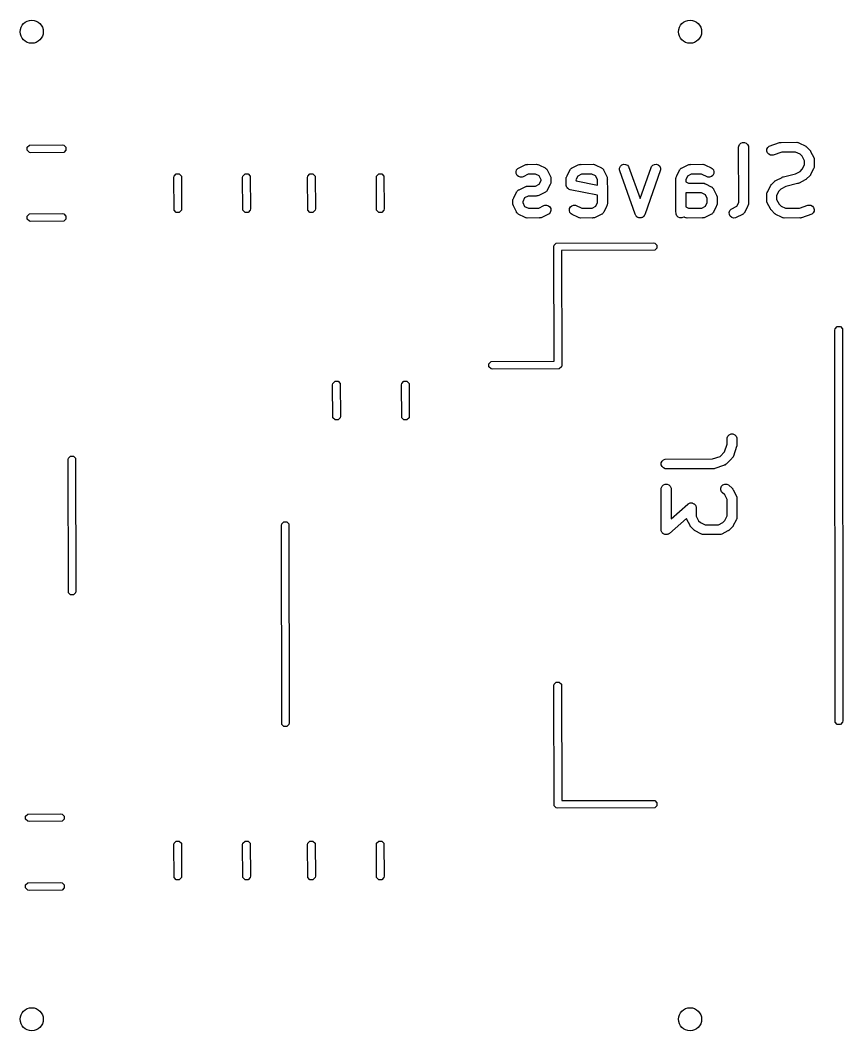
# Model space of a CAD drawing. Extents: x -4.983 to -4.013, y 5.383 to 5.987.
# Drawn here: x -4.505 to -4.013, y 5.383 to 5.987 of the extents above; entities that cross this region are included whole.
import ezdxf

# ---------------------------------------------------------------- set-up
doc = ezdxf.new("R2010")
doc.units = 0
doc.header["$MEASUREMENT"] = 0
doc.layers.add('BLACK', color=7, linetype='CONTINUOUS')

msp = doc.modelspace()

# ---------------------------------------------------------------- linework, layer by layer
at = {"layer": 'BLACK', "linetype": 'CONTINUOUS'}
for p, q in [((-4.50052, 5.91147), (-4.49924, 5.91275)), ((-4.50052, 5.90967), (-4.50052, 5.91147)), ((-4.49924, 5.91275), (-4.47966, 5.91293)), ((-4.47966, 5.91293), (-4.47875, 5.91275)), ((-4.47875, 5.91275), (-4.47747, 5.91147)), ((-4.47747, 5.91147), (-4.47747, 5.90967)), ((-4.07515, 5.91146), (-4.07509, 5.91204)), ((-4.07509, 5.87851), (-4.07515, 5.91146)), ((-4.07509, 5.91204), (-4.07465, 5.9131)), ((-4.07465, 5.9131), (-4.07383, 5.91392)), ((-4.07383, 5.91392), (-4.07277, 5.91436)), ((-4.07277, 5.91436), (-4.07162, 5.91436)), ((-4.07162, 5.91436), (-4.07055, 5.91392)), ((-4.07055, 5.91392), (-4.06974, 5.9131)), ((-4.06974, 5.9131), (-4.0693, 5.91204)), ((-4.0693, 5.91204), (-4.06924, 5.87772)), ((-4.05825, 5.90922), (-4.05817, 5.91037)), ((-4.05817, 5.91037), (-4.05765, 5.9114)), ((-4.05765, 5.9114), (-4.05678, 5.91215)), ((-4.05678, 5.91215), (-4.05063, 5.91426)), ((-4.05063, 5.91426), (-4.05034, 5.91433)), ((-4.05034, 5.91433), (-4.05027, 5.91436)), ((-4.05027, 5.91436), (-4.05021, 5.91436)), ((-4.05021, 5.91436), (-4.05007, 5.91439)), ((-4.05007, 5.91439), (-4.04964, 5.91436)), ((-4.04964, 5.91436), (-4.04032, 5.91442)), ((-4.04032, 5.91442), (-4.03975, 5.91436)), ((-4.03975, 5.91436), (-4.03965, 5.91432)), ((-4.03965, 5.91432), (-4.03954, 5.91431)), ((-4.03954, 5.91431), (-4.03903, 5.91406)), ((-4.03903, 5.91406), (-4.03868, 5.91392)), ((-4.03868, 5.91392), (-4.03863, 5.91387)), ((-4.03863, 5.91387), (-4.03525, 5.91223)), ((-4.03525, 5.91223), (-4.035, 5.91207)), ((-4.035, 5.91207), (-4.03493, 5.91204)), ((-4.03493, 5.91204), (-4.03489, 5.912)), ((-4.03489, 5.912), (-4.03476, 5.91192)), ((-4.03476, 5.91192), (-4.03454, 5.91167)), ((-4.03454, 5.91167), (-4.03261, 5.9098)), ((-4.49924, 5.90839), (-4.50052, 5.90967)), ((-4.49834, 5.90821), (-4.49924, 5.90839)), ((-4.47875, 5.90839), (-4.49834, 5.90821)), ((-4.47747, 5.90967), (-4.47875, 5.90839)), ((-4.05789, 5.90813), (-4.05825, 5.90922)), ((-4.05713, 5.90726), (-4.05789, 5.90813)), ((-4.0561, 5.90674), (-4.05713, 5.90726)), ((-4.05495, 5.90666), (-4.0561, 5.90674)), ((-4.05439, 5.90679), (-4.05495, 5.90666)), ((-4.04936, 5.90851), (-4.05439, 5.90679)), ((-4.0411, 5.90856), (-4.04936, 5.90851)), ((-4.0384, 5.90725), (-4.0411, 5.90856)), ((-4.03717, 5.90606), (-4.0384, 5.90725)), ((-4.03577, 5.90334), (-4.03717, 5.90606)), ((-4.03261, 5.9098), (-4.03242, 5.90958)), ((-4.03242, 5.90958), (-4.03237, 5.90952)), ((-4.03237, 5.90952), (-4.03234, 5.90947)), ((-4.03234, 5.90947), (-4.03224, 5.90935)), ((-4.03224, 5.90935), (-4.0321, 5.90901)), ((-4.0321, 5.90901), (-4.03018, 5.90529)), ((-4.03018, 5.90529), (-4.02998, 5.90474)), ((-4.02998, 5.90474), (-4.02997, 5.90464)), ((-4.02997, 5.90464), (-4.02993, 5.90454)), ((-4.02993, 5.90454), (-4.02992, 5.90396)), ((-4.20787, 5.89793), (-4.20711, 5.8988)), ((-4.20711, 5.8988), (-4.20287, 5.90098)), ((-4.20287, 5.90098), (-4.20233, 5.90119)), ((-4.20233, 5.90119), (-4.20223, 5.9012)), ((-4.20223, 5.9012), (-4.20213, 5.90124)), ((-4.20213, 5.90124), (-4.20159, 5.90124)), ((-4.20159, 5.90124), (-4.20118, 5.90127)), ((-4.20118, 5.90127), (-4.20111, 5.90125)), ((-4.20111, 5.90125), (-4.19593, 5.90129)), ((-4.19593, 5.90129), (-4.19535, 5.90124)), ((-4.19535, 5.90124), (-4.19525, 5.9012)), ((-4.19525, 5.9012), (-4.19515, 5.90119)), ((-4.19515, 5.90119), (-4.19464, 5.90094)), ((-4.19464, 5.90094), (-4.19429, 5.9008)), ((-4.19429, 5.9008), (-4.19424, 5.90075)), ((-4.19424, 5.90075), (-4.19086, 5.89911)), ((-4.19086, 5.89911), (-4.19076, 5.89905)), ((-4.19076, 5.89905), (-4.19072, 5.89903)), ((-4.19072, 5.89903), (-4.19066, 5.89898)), ((-4.19066, 5.89898), (-4.19037, 5.8988)), ((-4.19037, 5.8988), (-4.19013, 5.89852)), ((-4.19013, 5.89852), (-4.18985, 5.89828)), ((-4.18985, 5.89828), (-4.18974, 5.89808)), ((-4.17595, 5.89798), (-4.17576, 5.89828)), ((-4.17576, 5.89828), (-4.17548, 5.89852)), ((-4.17548, 5.89852), (-4.17524, 5.8988)), ((-4.17524, 5.8988), (-4.17504, 5.8989)), ((-4.17504, 5.8989), (-4.17489, 5.89903)), ((-4.17489, 5.89903), (-4.1746, 5.89913)), ((-4.1746, 5.89913), (-4.171, 5.90098)), ((-4.171, 5.90098), (-4.17046, 5.90119)), ((-4.17046, 5.90119), (-4.17036, 5.9012)), ((-4.17036, 5.9012), (-4.17026, 5.90124)), ((-4.17026, 5.90124), (-4.16973, 5.90124)), ((-4.16973, 5.90124), (-4.16931, 5.90127)), ((-4.16931, 5.90127), (-4.16923, 5.90124)), ((-4.16923, 5.90124), (-4.16218, 5.90129)), ((-4.16218, 5.90129), (-4.16161, 5.90124)), ((-4.16161, 5.90124), (-4.16151, 5.9012)), ((-4.16151, 5.9012), (-4.1614, 5.90119)), ((-4.1614, 5.90119), (-4.16089, 5.90094)), ((-4.16089, 5.90094), (-4.16054, 5.9008)), ((-4.16054, 5.9008), (-4.16049, 5.90075)), ((-4.16049, 5.90075), (-4.15711, 5.89911)), ((-4.15711, 5.89911), (-4.15702, 5.89905)), ((-4.15702, 5.89905), (-4.15697, 5.89903)), ((-4.15697, 5.89903), (-4.15691, 5.89898)), ((-4.15691, 5.89898), (-4.15662, 5.8988)), ((-4.15662, 5.8988), (-4.15638, 5.89852)), ((-4.15638, 5.89852), (-4.1561, 5.89828)), ((-4.1561, 5.89828), (-4.156, 5.89808)), ((-4.14636, 5.89791), (-4.1463, 5.89906)), ((-4.1463, 5.89906), (-4.14581, 5.9001)), ((-4.14581, 5.9001), (-4.14495, 5.90087)), ((-4.14495, 5.90087), (-4.14387, 5.90126)), ((-4.14387, 5.90126), (-4.14272, 5.9012)), ((-4.14272, 5.9012), (-4.14167, 5.90071)), ((-4.14167, 5.90071), (-4.1409, 5.89986)), ((-4.1409, 5.89986), (-4.13405, 5.88079)), ((-4.13405, 5.88079), (-4.12747, 5.89933)), ((-4.12747, 5.89933), (-4.12722, 5.89986)), ((-4.12722, 5.89986), (-4.12645, 5.90071)), ((-4.12645, 5.90071), (-4.12541, 5.9012)), ((-4.12541, 5.9012), (-4.12426, 5.90126)), ((-4.12426, 5.90126), (-4.12317, 5.90087)), ((-4.12317, 5.90087), (-4.12232, 5.9001)), ((-4.12232, 5.9001), (-4.12182, 5.89906)), ((-4.12182, 5.89906), (-4.12177, 5.89791)), ((-4.11033, 5.89798), (-4.11015, 5.89828)), ((-4.11015, 5.89828), (-4.10987, 5.89852)), ((-4.10987, 5.89852), (-4.10962, 5.8988)), ((-4.10962, 5.8988), (-4.10943, 5.8989)), ((-4.10943, 5.8989), (-4.10928, 5.89903)), ((-4.10928, 5.89903), (-4.10898, 5.89913)), ((-4.10898, 5.89913), (-4.10539, 5.90098)), ((-4.10539, 5.90098), (-4.10484, 5.90119)), ((-4.10484, 5.90119), (-4.10474, 5.9012)), ((-4.10474, 5.9012), (-4.10464, 5.90124)), ((-4.10464, 5.90124), (-4.10412, 5.90124)), ((-4.10412, 5.90124), (-4.1037, 5.90127)), ((-4.1037, 5.90127), (-4.10362, 5.90124)), ((-4.10362, 5.90124), (-4.09657, 5.90129)), ((-4.09657, 5.90129), (-4.09599, 5.90124)), ((-4.09599, 5.90124), (-4.09589, 5.9012)), ((-4.09589, 5.9012), (-4.09579, 5.90119)), ((-4.09579, 5.90119), (-4.09527, 5.90094)), ((-4.09527, 5.90094), (-4.09492, 5.9008)), ((-4.09492, 5.9008), (-4.09488, 5.90075)), ((-4.09488, 5.90075), (-4.0915, 5.89911)), ((-4.0915, 5.89911), (-4.09101, 5.8988)), ((-4.09101, 5.8988), (-4.09025, 5.89793)), ((-4.03823, 5.89706), (-4.03704, 5.89829)), ((-4.03704, 5.89829), (-4.03574, 5.90097)), ((-4.03574, 5.90097), (-4.03577, 5.90334)), ((-4.03042, 5.89853), (-4.03206, 5.89515)), ((-4.03037, 5.89857), (-4.03042, 5.89853)), ((-4.03022, 5.89892), (-4.03037, 5.89857)), ((-4.02998, 5.89944), (-4.03022, 5.89892)), ((-4.02997, 5.89954), (-4.02998, 5.89944)), ((-4.02993, 5.89964), (-4.02997, 5.89954)), ((-4.02987, 5.90022), (-4.02993, 5.89964)), ((-4.02992, 5.90396), (-4.02989, 5.9036)), ((-4.02989, 5.9036), (-4.02991, 5.90353)), ((-4.02991, 5.90353), (-4.02987, 5.90022)), ((-4.41293, 5.89334), (-4.41275, 5.89424)), ((-4.41275, 5.87375), (-4.41293, 5.89334)), ((-4.41275, 5.89424), (-4.41147, 5.89552)), ((-4.41147, 5.89552), (-4.40967, 5.89552)), ((-4.40967, 5.89552), (-4.40839, 5.89424)), ((-4.40839, 5.89424), (-4.40821, 5.87466)), ((-4.37179, 5.89334), (-4.37161, 5.89424)), ((-4.37161, 5.87375), (-4.37179, 5.89334)), ((-4.37161, 5.89424), (-4.37033, 5.89552)), ((-4.37033, 5.89552), (-4.36853, 5.89552)), ((-4.36853, 5.89552), (-4.36725, 5.89424)), ((-4.36725, 5.89424), (-4.36707, 5.87466)), ((-4.33293, 5.89334), (-4.33275, 5.89424)), ((-4.33275, 5.87375), (-4.33293, 5.89334)), ((-4.33275, 5.89424), (-4.33147, 5.89552)), ((-4.33147, 5.89552), (-4.32967, 5.89552)), ((-4.32967, 5.89552), (-4.32839, 5.89424)), ((-4.32839, 5.89424), (-4.32821, 5.87466)), ((-4.29179, 5.89334), (-4.29161, 5.89424)), ((-4.29161, 5.87375), (-4.29179, 5.89334)), ((-4.29161, 5.89424), (-4.29033, 5.89552)), ((-4.29033, 5.89552), (-4.28853, 5.89552)), ((-4.28853, 5.89552), (-4.28725, 5.89424)), ((-4.28725, 5.89424), (-4.28707, 5.87466)), ((-4.20823, 5.89684), (-4.20787, 5.89793)), ((-4.20815, 5.89569), (-4.20823, 5.89684)), ((-4.20763, 5.89466), (-4.20815, 5.89569)), ((-4.20676, 5.8939), (-4.20763, 5.89466)), ((-4.20567, 5.89354), (-4.20676, 5.8939)), ((-4.20452, 5.89362), (-4.20567, 5.89354)), ((-4.20398, 5.89382), (-4.20452, 5.89362)), ((-4.20094, 5.89539), (-4.20398, 5.89382)), ((-4.1967, 5.89543), (-4.20094, 5.89539)), ((-4.19439, 5.89431), (-4.1967, 5.89543)), ((-4.19324, 5.89208), (-4.19439, 5.89431)), ((-4.18974, 5.89808), (-4.18961, 5.89793)), ((-4.18961, 5.89793), (-4.18952, 5.89763)), ((-4.18952, 5.89763), (-4.18766, 5.89404)), ((-4.18766, 5.89404), (-4.18746, 5.8935)), ((-4.18746, 5.8935), (-4.18745, 5.89339)), ((-4.18745, 5.89339), (-4.18741, 5.89329)), ((-4.18741, 5.89329), (-4.18739, 5.89259)), ((-4.18739, 5.89259), (-4.18737, 5.89235)), ((-4.18737, 5.89235), (-4.18739, 5.89231)), ((-4.18739, 5.89231), (-4.18735, 5.89084)), ((-4.17826, 5.89272), (-4.1782, 5.89329)), ((-4.17821, 5.8892), (-4.17826, 5.89272)), ((-4.1782, 5.89329), (-4.17816, 5.89339)), ((-4.17816, 5.89339), (-4.17815, 5.8935)), ((-4.17815, 5.8935), (-4.17791, 5.89401)), ((-4.17791, 5.89401), (-4.17776, 5.89436)), ((-4.17776, 5.89436), (-4.17771, 5.8944)), ((-4.17771, 5.8944), (-4.17607, 5.89779)), ((-4.17607, 5.89779), (-4.17601, 5.89788)), ((-4.17601, 5.89788), (-4.176, 5.89793)), ((-4.176, 5.89793), (-4.17595, 5.89798)), ((-4.17128, 5.89425), (-4.17239, 5.89196)), ((-4.16907, 5.89539), (-4.17128, 5.89425)), ((-4.16296, 5.89543), (-4.16907, 5.89539)), ((-4.16065, 5.89431), (-4.16296, 5.89543)), ((-4.15951, 5.89211), (-4.16065, 5.89431)), ((-4.156, 5.89808), (-4.15587, 5.89793)), ((-4.15587, 5.89793), (-4.15577, 5.89763)), ((-4.15577, 5.89763), (-4.15392, 5.89404)), ((-4.15392, 5.89404), (-4.15371, 5.8935)), ((-4.15371, 5.8935), (-4.1537, 5.89339)), ((-4.1537, 5.89339), (-4.15366, 5.89329)), ((-4.15366, 5.89329), (-4.15366, 5.89279)), ((-4.15366, 5.89279), (-4.15363, 5.89235)), ((-4.15363, 5.89235), (-4.15366, 5.89226)), ((-4.15366, 5.89226), (-4.15363, 5.88535)), ((-4.14622, 5.89735), (-4.14636, 5.89791)), ((-4.13693, 5.87152), (-4.14622, 5.89735)), ((-4.12177, 5.89791), (-4.13128, 5.8711)), ((-4.11264, 5.89272), (-4.11258, 5.89329)), ((-4.11259, 5.87398), (-4.11264, 5.89272)), ((-4.11258, 5.89329), (-4.11254, 5.89339)), ((-4.11254, 5.8935), (-4.11229, 5.89401)), ((-4.11254, 5.89339), (-4.11254, 5.8935)), ((-4.11229, 5.89401), (-4.11214, 5.89436)), ((-4.11214, 5.89436), (-4.1121, 5.8944)), ((-4.1121, 5.8944), (-4.11046, 5.89779)), ((-4.11046, 5.89779), (-4.11039, 5.89788)), ((-4.11039, 5.89788), (-4.11038, 5.89793)), ((-4.11038, 5.89793), (-4.11033, 5.89798)), ((-4.10566, 5.89425), (-4.10679, 5.89193)), ((-4.10345, 5.89539), (-4.10566, 5.89425)), ((-4.09734, 5.89543), (-4.10345, 5.89539)), ((-4.0936, 5.89362), (-4.09734, 5.89543)), ((-4.09245, 5.89354), (-4.0936, 5.89362)), ((-4.09135, 5.8939), (-4.09245, 5.89354)), ((-4.09048, 5.89466), (-4.09135, 5.8939)), ((-4.08997, 5.89569), (-4.09048, 5.89466)), ((-4.09025, 5.89793), (-4.08989, 5.89684)), ((-4.08989, 5.89684), (-4.08997, 5.89569)), ((-4.05286, 5.89157), (-4.04914, 5.89348)), ((-4.04914, 5.89348), (-4.0491, 5.8935)), ((-4.0491, 5.8935), (-4.04908, 5.89351)), ((-4.04908, 5.89351), (-4.04903, 5.89352)), ((-4.04903, 5.89352), (-4.0486, 5.89369)), ((-4.0486, 5.89369), (-4.04831, 5.89371)), ((-4.04831, 5.89371), (-4.04116, 5.89555)), ((-4.04116, 5.89555), (-4.03823, 5.89706)), ((-4.03482, 5.89223), (-4.03493, 5.89214)), ((-4.03476, 5.89226), (-4.03482, 5.89223)), ((-4.03471, 5.89232), (-4.03476, 5.89226)), ((-4.03449, 5.8925), (-4.03471, 5.89232)), ((-4.03262, 5.89443), (-4.03449, 5.8925)), ((-4.03237, 5.89466), (-4.03262, 5.89443)), ((-4.03229, 5.89478), (-4.03237, 5.89466)), ((-4.03224, 5.89483), (-4.03229, 5.89478)), ((-4.03221, 5.8949), (-4.03224, 5.89483)), ((-4.03206, 5.89515), (-4.03221, 5.8949)), ((-4.20647, 5.88601), (-4.20287, 5.88786)), ((-4.20287, 5.88786), (-4.20233, 5.88807)), ((-4.20233, 5.88807), (-4.20223, 5.88807)), ((-4.20223, 5.88807), (-4.20213, 5.88811)), ((-4.20213, 5.88811), (-4.20159, 5.88812)), ((-4.20159, 5.88812), (-4.20118, 5.88815)), ((-4.20118, 5.88815), (-4.20111, 5.88812)), ((-4.20111, 5.88812), (-4.19655, 5.88816)), ((-4.19655, 5.88816), (-4.19433, 5.8893)), ((-4.19433, 5.8893), (-4.19323, 5.89157)), ((-4.19323, 5.89157), (-4.19324, 5.89208)), ((-4.1879, 5.88915), (-4.18954, 5.88577)), ((-4.18785, 5.8892), (-4.1879, 5.88915)), ((-4.1877, 5.88955), (-4.18785, 5.8892)), ((-4.18746, 5.89006), (-4.1877, 5.88955)), ((-4.18745, 5.89017), (-4.18746, 5.89006)), ((-4.18741, 5.89027), (-4.18745, 5.89017)), ((-4.18735, 5.89084), (-4.18741, 5.89027)), ((-4.17826, 5.88897), (-4.17821, 5.8892)), ((-4.17821, 5.8887), (-4.17826, 5.88897)), ((-4.1782, 5.88839), (-4.17821, 5.8887)), ((-4.17809, 5.88812), (-4.1782, 5.88839)), ((-4.17803, 5.88784), (-4.17809, 5.88812)), ((-4.17787, 5.8876), (-4.17803, 5.88784)), ((-4.17776, 5.88733), (-4.17787, 5.8876)), ((-4.17756, 5.88712), (-4.17776, 5.88733)), ((-4.1774, 5.88688), (-4.17756, 5.88712)), ((-4.17715, 5.88672), (-4.1774, 5.88688)), ((-4.17695, 5.88651), (-4.17715, 5.88672)), ((-4.17668, 5.8864), (-4.17695, 5.88651)), ((-4.17644, 5.88624), (-4.17668, 5.8864)), ((-4.17588, 5.88607), (-4.17644, 5.88624)), ((-4.17239, 5.89196), (-4.17238, 5.89134)), ((-4.17238, 5.89134), (-4.1595, 5.88881)), ((-4.1595, 5.88881), (-4.15951, 5.89211)), ((-4.10679, 5.89193), (-4.10679, 5.89078)), ((-4.10679, 5.89078), (-4.10516, 5.89)), ((-4.10516, 5.89), (-4.09657, 5.89004)), ((-4.09657, 5.89004), (-4.09599, 5.88999)), ((-4.09599, 5.88999), (-4.09589, 5.88995)), ((-4.09589, 5.88995), (-4.09579, 5.88994)), ((-4.09579, 5.88994), (-4.09527, 5.88969)), ((-4.09527, 5.88969), (-4.09492, 5.88955)), ((-4.09492, 5.88955), (-4.09488, 5.8895)), ((-4.09488, 5.8895), (-4.0915, 5.88786)), ((-4.0915, 5.88786), (-4.0914, 5.8878)), ((-4.0914, 5.8878), (-4.09135, 5.88778)), ((-4.09135, 5.88778), (-4.0913, 5.88773)), ((-4.0913, 5.88773), (-4.09101, 5.88755)), ((-4.09101, 5.88755), (-4.09076, 5.88727)), ((-4.09076, 5.88727), (-4.09048, 5.88703)), ((-4.09048, 5.88703), (-4.09038, 5.88683)), ((-4.09038, 5.88683), (-4.09025, 5.88668)), ((-4.09025, 5.88668), (-4.09015, 5.88639)), ((-4.09015, 5.88639), (-4.0883, 5.88279)), ((-4.05773, 5.88503), (-4.05609, 5.88841)), ((-4.05609, 5.88841), (-4.05593, 5.88866)), ((-4.05593, 5.88866), (-4.0559, 5.88873)), ((-4.0559, 5.88873), (-4.05586, 5.88878)), ((-4.05586, 5.88878), (-4.05578, 5.8889)), ((-4.05578, 5.8889), (-4.05552, 5.88912)), ((-4.05552, 5.88912), (-4.05366, 5.89105)), ((-4.05366, 5.89105), (-4.05343, 5.89124)), ((-4.05343, 5.89124), (-4.05338, 5.8913)), ((-4.05338, 5.8913), (-4.05333, 5.89133)), ((-4.05333, 5.89133), (-4.05321, 5.89142)), ((-4.05321, 5.89142), (-4.05286, 5.89157)), ((-4.04992, 5.8865), (-4.05111, 5.88526)), ((-4.04698, 5.88801), (-4.04992, 5.8865)), ((-4.03983, 5.88985), (-4.04698, 5.88801)), ((-4.03954, 5.88987), (-4.03983, 5.88985)), ((-4.03911, 5.89003), (-4.03954, 5.88987)), ((-4.03906, 5.89005), (-4.03911, 5.89003)), ((-4.03904, 5.89006), (-4.03906, 5.89005)), ((-4.039, 5.89008), (-4.03904, 5.89006)), ((-4.03528, 5.89199), (-4.039, 5.89008)), ((-4.03493, 5.89214), (-4.03528, 5.89199)), ((-4.21013, 5.87959), (-4.21007, 5.88017)), ((-4.21007, 5.88017), (-4.21003, 5.88027)), ((-4.21003, 5.88027), (-4.21002, 5.88037)), ((-4.21002, 5.88037), (-4.20978, 5.88088)), ((-4.20978, 5.88088), (-4.20963, 5.88123)), ((-4.20963, 5.88123), (-4.20958, 5.88128)), ((-4.20958, 5.88128), (-4.20794, 5.88466)), ((-4.20794, 5.88466), (-4.20788, 5.88476)), ((-4.20788, 5.88476), (-4.20787, 5.8848)), ((-4.20787, 5.8848), (-4.20782, 5.88486)), ((-4.20782, 5.88486), (-4.20763, 5.88515)), ((-4.20763, 5.88515), (-4.20735, 5.8854)), ((-4.20735, 5.8854), (-4.20711, 5.88567)), ((-4.20711, 5.88567), (-4.20692, 5.88578)), ((-4.20692, 5.88578), (-4.20676, 5.88591)), ((-4.20676, 5.88591), (-4.20647, 5.88601)), ((-4.20315, 5.88113), (-4.20425, 5.87886)), ((-4.20094, 5.88227), (-4.20315, 5.88113)), ((-4.19637, 5.88231), (-4.20094, 5.88227)), ((-4.1963, 5.88229), (-4.19637, 5.88231)), ((-4.1959, 5.88232), (-4.1963, 5.88229)), ((-4.19535, 5.88232), (-4.1959, 5.88232)), ((-4.19525, 5.88236), (-4.19535, 5.88232)), ((-4.19515, 5.88237), (-4.19525, 5.88236)), ((-4.19461, 5.88258), (-4.19515, 5.88237)), ((-4.19101, 5.88443), (-4.19461, 5.88258)), ((-4.19072, 5.88453), (-4.19101, 5.88443)), ((-4.19057, 5.88466), (-4.19072, 5.88453)), ((-4.19037, 5.88476), (-4.19057, 5.88466)), ((-4.19013, 5.88504), (-4.19037, 5.88476)), ((-4.18985, 5.88528), (-4.19013, 5.88504)), ((-4.18966, 5.88557), (-4.18985, 5.88528)), ((-4.18961, 5.88563), (-4.18966, 5.88557)), ((-4.1896, 5.88567), (-4.18961, 5.88563)), ((-4.18954, 5.88577), (-4.1896, 5.88567)), ((-4.15947, 5.88284), (-4.17588, 5.88607)), ((-4.15946, 5.8785), (-4.15947, 5.88284)), ((-4.15363, 5.88535), (-4.15361, 5.88521)), ((-4.15361, 5.88521), (-4.15363, 5.88508)), ((-4.15363, 5.88508), (-4.15361, 5.87772)), ((-4.10672, 5.88424), (-4.10677, 5.88427)), ((-4.10677, 5.88427), (-4.10675, 5.87577)), ((-4.10661, 5.88424), (-4.10672, 5.88424)), ((-4.10652, 5.8842), (-4.10661, 5.88424)), ((-4.10594, 5.88414), (-4.10652, 5.8842)), ((-4.09734, 5.88419), (-4.10594, 5.88414)), ((-4.09503, 5.88306), (-4.09734, 5.88419)), ((-4.09389, 5.88085), (-4.09503, 5.88306)), ((-4.09385, 5.87848), (-4.09389, 5.88085)), ((-4.0883, 5.88279), (-4.08809, 5.88225)), ((-4.08809, 5.88225), (-4.08809, 5.88214)), ((-4.08809, 5.88214), (-4.08805, 5.88204)), ((-4.08805, 5.88204), (-4.08804, 5.88146)), ((-4.08804, 5.88146), (-4.08801, 5.8811)), ((-4.08801, 5.8811), (-4.08803, 5.88104)), ((-4.08803, 5.88104), (-4.08799, 5.87772)), ((-4.05827, 5.88334), (-4.05822, 5.88392)), ((-4.05823, 5.88002), (-4.05827, 5.88334)), ((-4.05822, 5.88392), (-4.05818, 5.88402)), ((-4.05818, 5.88402), (-4.05817, 5.88412)), ((-4.05817, 5.88412), (-4.05792, 5.88463)), ((-4.05792, 5.88463), (-4.05778, 5.88498)), ((-4.05778, 5.88498), (-4.05773, 5.88503)), ((-4.05111, 5.88526), (-4.05241, 5.88258)), ((-4.05241, 5.88258), (-4.05238, 5.88021)), ((-4.05238, 5.88021), (-4.05098, 5.8775)), ((-4.40821, 5.87466), (-4.40839, 5.87375)), ((-4.36707, 5.87466), (-4.36725, 5.87375)), ((-4.32821, 5.87466), (-4.32839, 5.87375)), ((-4.28707, 5.87466), (-4.28725, 5.87375)), ((-4.2101, 5.87812), (-4.21013, 5.87959)), ((-4.21011, 5.87809), (-4.2101, 5.87812)), ((-4.21009, 5.87784), (-4.21011, 5.87809)), ((-4.21007, 5.87714), (-4.21009, 5.87784)), ((-4.21003, 5.87704), (-4.21007, 5.87714)), ((-4.21002, 5.87694), (-4.21003, 5.87704)), ((-4.20982, 5.8764), (-4.21002, 5.87694)), ((-4.20796, 5.8728), (-4.20982, 5.8764)), ((-4.20425, 5.87886), (-4.20424, 5.87835)), ((-4.20424, 5.87835), (-4.20309, 5.87612)), ((-4.20309, 5.87612), (-4.20078, 5.875)), ((-4.20078, 5.875), (-4.19467, 5.87504)), ((-4.19467, 5.87504), (-4.19162, 5.87661)), ((-4.19162, 5.87661), (-4.19108, 5.87682)), ((-4.19108, 5.87682), (-4.18993, 5.8769)), ((-4.18993, 5.8769), (-4.18884, 5.87653)), ((-4.18884, 5.87653), (-4.18797, 5.87578)), ((-4.18797, 5.87578), (-4.18746, 5.87475)), ((-4.18746, 5.87475), (-4.18737, 5.8736)), ((-4.17636, 5.8736), (-4.17628, 5.87475)), ((-4.17628, 5.87475), (-4.17576, 5.87578)), ((-4.17576, 5.87578), (-4.17489, 5.87653)), ((-4.17489, 5.87653), (-4.1738, 5.8769)), ((-4.1738, 5.8769), (-4.17265, 5.87682)), ((-4.17265, 5.87682), (-4.16891, 5.875)), ((-4.16891, 5.875), (-4.1628, 5.87504)), ((-4.1628, 5.87504), (-4.16059, 5.87618)), ((-4.16059, 5.87618), (-4.15946, 5.8785)), ((-4.15415, 5.87603), (-4.15579, 5.87265)), ((-4.1541, 5.87608), (-4.15415, 5.87603)), ((-4.15396, 5.87643), (-4.1541, 5.87608)), ((-4.15371, 5.87694), (-4.15396, 5.87643)), ((-4.1537, 5.87704), (-4.15371, 5.87694)), ((-4.15366, 5.87714), (-4.1537, 5.87704)), ((-4.15361, 5.87772), (-4.15366, 5.87714)), ((-4.10675, 5.87577), (-4.10516, 5.875)), ((-4.10516, 5.875), (-4.09718, 5.87504)), ((-4.09718, 5.87504), (-4.09497, 5.87618)), ((-4.09497, 5.87618), (-4.09385, 5.87848)), ((-4.08853, 5.87603), (-4.09017, 5.87265)), ((-4.08849, 5.87608), (-4.08853, 5.87603)), ((-4.08834, 5.87643), (-4.08849, 5.87608)), ((-4.08809, 5.87694), (-4.08834, 5.87643)), ((-4.08805, 5.87714), (-4.08809, 5.87704)), ((-4.08809, 5.87704), (-4.08809, 5.87694)), ((-4.08799, 5.87772), (-4.08805, 5.87714)), ((-4.08038, 5.87356), (-4.07963, 5.87443)), ((-4.07963, 5.87443), (-4.07622, 5.87618)), ((-4.07622, 5.87618), (-4.07509, 5.87851)), ((-4.06979, 5.87603), (-4.07143, 5.87265)), ((-4.06974, 5.87608), (-4.06979, 5.87603)), ((-4.06959, 5.87643), (-4.06974, 5.87608)), ((-4.06935, 5.87694), (-4.06959, 5.87643)), ((-4.06934, 5.87704), (-4.06935, 5.87694)), ((-4.0693, 5.87714), (-4.06934, 5.87704)), ((-4.06924, 5.87772), (-4.0693, 5.87714)), ((-4.05825, 5.87996), (-4.05823, 5.88002)), ((-4.05822, 5.8796), (-4.05825, 5.87996)), ((-4.05822, 5.87902), (-4.05822, 5.8796)), ((-4.05818, 5.87892), (-4.05822, 5.87902)), ((-4.05817, 5.87881), (-4.05818, 5.87892)), ((-4.05796, 5.87827), (-4.05817, 5.87881)), ((-4.05604, 5.87455), (-4.05796, 5.87827)), ((-4.0559, 5.8742), (-4.05604, 5.87455)), ((-4.05581, 5.87409), (-4.0559, 5.8742)), ((-4.05098, 5.8775), (-4.04974, 5.87631)), ((-4.04974, 5.87631), (-4.04704, 5.875)), ((-4.04704, 5.875), (-4.03879, 5.87504)), ((-4.03879, 5.87504), (-4.03376, 5.87677)), ((-4.03376, 5.87677), (-4.03319, 5.8769)), ((-4.03319, 5.8769), (-4.03204, 5.87682)), ((-4.03204, 5.87682), (-4.03101, 5.8763)), ((-4.03101, 5.8763), (-4.03026, 5.87543)), ((-4.03026, 5.87543), (-4.02989, 5.87434)), ((-4.02989, 5.87434), (-4.02998, 5.87319)), ((-4.50052, 5.87033), (-4.49924, 5.87161)), ((-4.50052, 5.86853), (-4.50052, 5.87033)), ((-4.49924, 5.86725), (-4.50052, 5.86853)), ((-4.49924, 5.87161), (-4.47966, 5.87179)), ((-4.47966, 5.87179), (-4.47875, 5.87161)), ((-4.47875, 5.87161), (-4.47747, 5.87033)), ((-4.47747, 5.86853), (-4.47875, 5.86725)), ((-4.47747, 5.87033), (-4.47747, 5.86853)), ((-4.41147, 5.87247), (-4.41275, 5.87375)), ((-4.40967, 5.87247), (-4.41147, 5.87247)), ((-4.40839, 5.87375), (-4.40967, 5.87247)), ((-4.37033, 5.87247), (-4.37161, 5.87375)), ((-4.36853, 5.87247), (-4.37033, 5.87247)), ((-4.36725, 5.87375), (-4.36853, 5.87247)), ((-4.33147, 5.87247), (-4.33275, 5.87375)), ((-4.32967, 5.87247), (-4.33147, 5.87247)), ((-4.32839, 5.87375), (-4.32967, 5.87247)), ((-4.29033, 5.87247), (-4.29161, 5.87375)), ((-4.28853, 5.87247), (-4.29033, 5.87247)), ((-4.28725, 5.87375), (-4.28853, 5.87247)), ((-4.20787, 5.87251), (-4.20796, 5.8728)), ((-4.20774, 5.87235), (-4.20787, 5.87251)), ((-4.20763, 5.87216), (-4.20774, 5.87235)), ((-4.20735, 5.87192), (-4.20763, 5.87216)), ((-4.20711, 5.87164), (-4.20735, 5.87192)), ((-4.20682, 5.87145), (-4.20711, 5.87164)), ((-4.20676, 5.8714), (-4.20682, 5.87145)), ((-4.20672, 5.87139), (-4.20676, 5.8714)), ((-4.20662, 5.87133), (-4.20672, 5.87139)), ((-4.20324, 5.86969), (-4.20662, 5.87133)), ((-4.20319, 5.86964), (-4.20324, 5.86969)), ((-4.20284, 5.86949), (-4.20319, 5.86964)), ((-4.20233, 5.86925), (-4.20284, 5.86949)), ((-4.20223, 5.86924), (-4.20233, 5.86925)), ((-4.20213, 5.8692), (-4.20223, 5.86924)), ((-4.20155, 5.86914), (-4.20213, 5.8692)), ((-4.1945, 5.86919), (-4.20155, 5.86914)), ((-4.19442, 5.86916), (-4.1945, 5.86919)), ((-4.194, 5.86919), (-4.19442, 5.86916)), ((-4.19348, 5.8692), (-4.194, 5.86919)), ((-4.19338, 5.86924), (-4.19348, 5.8692)), ((-4.19327, 5.86925), (-4.19338, 5.86924)), ((-4.19273, 5.86945), (-4.19327, 5.86925)), ((-4.18849, 5.87164), (-4.19273, 5.86945)), ((-4.18774, 5.87251), (-4.18849, 5.87164)), ((-4.18737, 5.8736), (-4.18774, 5.87251)), ((-4.176, 5.87251), (-4.17636, 5.8736)), ((-4.17524, 5.87164), (-4.176, 5.87251)), ((-4.17475, 5.87133), (-4.17524, 5.87164)), ((-4.17137, 5.86969), (-4.17475, 5.87133)), ((-4.17132, 5.86964), (-4.17137, 5.86969)), ((-4.17097, 5.86949), (-4.17132, 5.86964)), ((-4.17046, 5.86925), (-4.17097, 5.86949)), ((-4.17036, 5.86924), (-4.17046, 5.86925)), ((-4.17026, 5.8692), (-4.17036, 5.86924)), ((-4.16968, 5.86914), (-4.17026, 5.8692)), ((-4.16263, 5.86919), (-4.16968, 5.86914)), ((-4.16255, 5.86916), (-4.16263, 5.86919)), ((-4.16213, 5.86919), (-4.16255, 5.86916)), ((-4.16161, 5.8692), (-4.16213, 5.86919)), ((-4.16151, 5.86924), (-4.16161, 5.8692)), ((-4.1614, 5.86925), (-4.16151, 5.86924)), ((-4.16086, 5.86945), (-4.1614, 5.86925)), ((-4.15726, 5.87131), (-4.16086, 5.86945)), ((-4.15697, 5.8714), (-4.15726, 5.87131)), ((-4.15682, 5.87153), (-4.15697, 5.8714)), ((-4.15662, 5.87164), (-4.15682, 5.87153)), ((-4.15638, 5.87192), (-4.15662, 5.87164)), ((-4.1561, 5.87216), (-4.15638, 5.87192)), ((-4.15592, 5.87245), (-4.1561, 5.87216)), ((-4.15587, 5.87251), (-4.15592, 5.87245)), ((-4.15585, 5.87255), (-4.15587, 5.87251)), ((-4.15579, 5.87265), (-4.15585, 5.87255)), ((-4.13692, 5.87137), (-4.13693, 5.87152)), ((-4.13674, 5.87099), (-4.13692, 5.87137)), ((-4.13659, 5.87058), (-4.13674, 5.87099)), ((-4.13649, 5.87047), (-4.13659, 5.87058)), ((-4.13643, 5.87033), (-4.13649, 5.87047)), ((-4.13611, 5.87004), (-4.13643, 5.87033)), ((-4.13582, 5.86972), (-4.13611, 5.87004)), ((-4.13569, 5.86966), (-4.13582, 5.86972)), ((-4.13558, 5.86956), (-4.13569, 5.86966)), ((-4.13517, 5.86941), (-4.13558, 5.86956)), ((-4.13478, 5.86923), (-4.13517, 5.86941)), ((-4.13463, 5.86922), (-4.13478, 5.86923)), ((-4.13449, 5.86917), (-4.13463, 5.86922)), ((-4.13406, 5.86919), (-4.13449, 5.86917)), ((-4.13363, 5.86917), (-4.13406, 5.86919)), ((-4.13349, 5.86922), (-4.13363, 5.86917)), ((-4.13334, 5.86923), (-4.13349, 5.86922)), ((-4.13295, 5.86941), (-4.13334, 5.86923)), ((-4.13254, 5.86956), (-4.13295, 5.86941)), ((-4.13243, 5.86966), (-4.13254, 5.86956)), ((-4.1323, 5.86972), (-4.13243, 5.86966)), ((-4.13201, 5.87004), (-4.1323, 5.86972)), ((-4.13169, 5.87033), (-4.13201, 5.87004)), ((-4.13163, 5.87047), (-4.13169, 5.87033)), ((-4.13153, 5.87058), (-4.13163, 5.87047)), ((-4.13128, 5.8711), (-4.13153, 5.87058)), ((-4.11262, 5.8736), (-4.11259, 5.87398)), ((-4.11259, 5.87351), (-4.11262, 5.8736)), ((-4.11258, 5.87152), (-4.11259, 5.87351)), ((-4.11214, 5.87045), (-4.11258, 5.87152)), ((-4.11133, 5.86964), (-4.11214, 5.87045)), ((-4.11026, 5.8692), (-4.11133, 5.86964)), ((-4.10911, 5.8692), (-4.11026, 5.8692)), ((-4.10805, 5.86964), (-4.10911, 5.8692)), ((-4.10788, 5.86981), (-4.10805, 5.86964)), ((-4.10763, 5.86969), (-4.10788, 5.86981)), ((-4.10758, 5.86964), (-4.10763, 5.86969)), ((-4.10723, 5.86949), (-4.10758, 5.86964)), ((-4.10672, 5.86925), (-4.10723, 5.86949)), ((-4.10661, 5.86924), (-4.10672, 5.86925)), ((-4.10652, 5.8692), (-4.10661, 5.86924)), ((-4.10594, 5.86914), (-4.10652, 5.8692)), ((-4.09702, 5.86919), (-4.10594, 5.86914)), ((-4.09693, 5.86916), (-4.09702, 5.86919)), ((-4.0965, 5.86919), (-4.09693, 5.86916)), ((-4.09599, 5.8692), (-4.0965, 5.86919)), ((-4.09589, 5.86924), (-4.09599, 5.8692)), ((-4.09579, 5.86925), (-4.09589, 5.86924)), ((-4.09524, 5.86945), (-4.09579, 5.86925)), ((-4.09165, 5.87131), (-4.09524, 5.86945)), ((-4.09135, 5.8714), (-4.09165, 5.87131)), ((-4.0912, 5.87153), (-4.09135, 5.8714)), ((-4.09101, 5.87164), (-4.0912, 5.87153)), ((-4.09076, 5.87192), (-4.09101, 5.87164)), ((-4.09048, 5.87216), (-4.09076, 5.87192)), ((-4.0903, 5.87245), (-4.09048, 5.87216)), ((-4.09025, 5.87251), (-4.0903, 5.87245)), ((-4.09024, 5.87255), (-4.09025, 5.87251)), ((-4.09017, 5.87265), (-4.09024, 5.87255)), ((-4.08075, 5.87246), (-4.08038, 5.87356)), ((-4.08067, 5.87131), (-4.08075, 5.87246)), ((-4.08015, 5.87028), (-4.08067, 5.87131)), ((-4.07928, 5.86953), (-4.08015, 5.87028)), ((-4.07819, 5.86916), (-4.07928, 5.86953)), ((-4.07704, 5.86925), (-4.07819, 5.86916)), ((-4.0765, 5.86945), (-4.07704, 5.86925)), ((-4.0729, 5.87131), (-4.0765, 5.86945)), ((-4.07261, 5.8714), (-4.0729, 5.87131)), ((-4.07245, 5.87153), (-4.07261, 5.8714)), ((-4.07226, 5.87164), (-4.07245, 5.87153)), ((-4.07202, 5.87192), (-4.07226, 5.87164)), ((-4.07174, 5.87216), (-4.07202, 5.87192)), ((-4.07155, 5.87245), (-4.07174, 5.87216)), ((-4.0715, 5.87251), (-4.07155, 5.87245)), ((-4.07149, 5.87255), (-4.0715, 5.87251)), ((-4.07143, 5.87265), (-4.07149, 5.87255)), ((-4.05578, 5.87403), (-4.05581, 5.87409)), ((-4.05572, 5.87398), (-4.05578, 5.87403)), ((-4.05553, 5.87376), (-4.05572, 5.87398)), ((-4.0536, 5.87189), (-4.05553, 5.87376)), ((-4.05338, 5.87164), (-4.0536, 5.87189)), ((-4.05326, 5.87156), (-4.05338, 5.87164)), ((-4.05321, 5.87151), (-4.05326, 5.87156)), ((-4.05314, 5.87148), (-4.05321, 5.87151)), ((-4.05289, 5.87133), (-4.05314, 5.87148)), ((-4.04951, 5.86969), (-4.05289, 5.87133)), ((-4.04946, 5.86964), (-4.04951, 5.86969)), ((-4.04911, 5.86949), (-4.04946, 5.86964)), ((-4.0486, 5.86925), (-4.04911, 5.86949)), ((-4.0485, 5.86924), (-4.0486, 5.86925)), ((-4.0484, 5.8692), (-4.0485, 5.86924)), ((-4.04782, 5.86914), (-4.0484, 5.8692)), ((-4.0385, 5.86919), (-4.04782, 5.86914)), ((-4.03808, 5.86916), (-4.0385, 5.86919)), ((-4.03793, 5.8692), (-4.03808, 5.86916)), ((-4.03787, 5.8692), (-4.03793, 5.8692)), ((-4.0378, 5.86923), (-4.03787, 5.8692)), ((-4.03751, 5.86929), (-4.0378, 5.86923)), ((-4.03136, 5.8714), (-4.03751, 5.86929)), ((-4.03049, 5.87216), (-4.03136, 5.8714)), ((-4.02998, 5.87319), (-4.03049, 5.87216)), ((-4.49834, 5.86707), (-4.49924, 5.86725)), ((-4.47875, 5.86725), (-4.49834, 5.86707)), ((-4.18567, 5.85201), (-4.18549, 5.85291)), ((-4.1855, 5.78349), (-4.18567, 5.85201)), ((-4.18549, 5.85291), (-4.18421, 5.85419)), ((-4.18421, 5.85419), (-4.12622, 5.85437)), ((-4.12622, 5.85437), (-4.12532, 5.85419)), ((-4.12532, 5.85419), (-4.12404, 5.85291)), ((-4.12404, 5.8511), (-4.12532, 5.84983)), ((-4.12404, 5.85291), (-4.12404, 5.8511)), ((-4.12532, 5.84983), (-4.18112, 5.84965)), ((-4.18112, 5.84965), (-4.18094, 5.78114)), ((-4.01756, 5.80201), (-4.01738, 5.80291)), ((-4.01738, 5.56764), (-4.01756, 5.80201)), ((-4.01738, 5.80291), (-4.0161, 5.80419)), ((-4.0161, 5.80419), (-4.01429, 5.80419)), ((-4.01429, 5.80419), (-4.01301, 5.80291)), ((-4.01301, 5.80291), (-4.01283, 5.56854)), ((-4.22319, 5.78332), (-4.1855, 5.78349)), ((-4.22447, 5.78205), (-4.22319, 5.78332)), ((-4.22447, 5.78024), (-4.22447, 5.78205)), ((-4.22319, 5.77896), (-4.22447, 5.78024)), ((-4.22228, 5.77878), (-4.22319, 5.77896)), ((-4.1824, 5.77896), (-4.22228, 5.77878)), ((-4.18112, 5.78024), (-4.1824, 5.77896)), ((-4.18094, 5.78114), (-4.18112, 5.78024)), ((-4.31775, 5.77024), (-4.31647, 5.77152)), ((-4.31647, 5.77152), (-4.31467, 5.77152)), ((-4.31467, 5.77152), (-4.31339, 5.77024)), ((-4.27661, 5.77024), (-4.27533, 5.77152)), ((-4.27533, 5.77152), (-4.27353, 5.77152)), ((-4.27353, 5.77152), (-4.27225, 5.77024)), ((-4.31793, 5.76934), (-4.31775, 5.77024)), ((-4.31775, 5.74976), (-4.31793, 5.76934)), ((-4.31339, 5.77024), (-4.31321, 5.75066)), ((-4.27679, 5.76934), (-4.27661, 5.77024)), ((-4.27661, 5.74976), (-4.27679, 5.76934)), ((-4.27225, 5.77024), (-4.27207, 5.75066)), ((-4.31647, 5.74848), (-4.31775, 5.74976)), ((-4.31467, 5.74848), (-4.31647, 5.74848)), ((-4.31339, 5.74976), (-4.31467, 5.74848)), ((-4.31321, 5.75066), (-4.31339, 5.74976)), ((-4.27533, 5.74848), (-4.27661, 5.74976)), ((-4.27353, 5.74848), (-4.27533, 5.74848)), ((-4.27225, 5.74976), (-4.27353, 5.74848)), ((-4.27207, 5.75066), (-4.27225, 5.74976)), ((-4.08205, 5.73712), (-4.08199, 5.7377)), ((-4.08201, 5.73397), (-4.08205, 5.73712)), ((-4.08199, 5.7377), (-4.08155, 5.73876)), ((-4.08155, 5.73876), (-4.08073, 5.73958)), ((-4.08073, 5.73958), (-4.07967, 5.74002)), ((-4.07967, 5.74002), (-4.07852, 5.74002)), ((-4.07852, 5.74002), (-4.07745, 5.73958)), ((-4.07745, 5.73958), (-4.07664, 5.73876)), ((-4.07664, 5.73876), (-4.0762, 5.7377)), ((-4.0762, 5.7377), (-4.07614, 5.73337)), ((-4.08623, 5.7266), (-4.08348, 5.7294)), ((-4.08348, 5.7294), (-4.08201, 5.73397)), ((-4.07635, 5.73243), (-4.07817, 5.72681)), ((-4.0762, 5.7328), (-4.07635, 5.73243)), ((-4.07618, 5.73294), (-4.0762, 5.7328)), ((-4.07616, 5.733), (-4.07618, 5.73294)), ((-4.07614, 5.73337), (-4.07617, 5.73308)), ((-4.07617, 5.73308), (-4.07616, 5.733)), ((-4.47614, 5.72465), (-4.47596, 5.72555)), ((-4.47596, 5.645), (-4.47614, 5.72465)), ((-4.47596, 5.72555), (-4.47468, 5.72683)), ((-4.47468, 5.72683), (-4.47288, 5.72683)), ((-4.47288, 5.72683), (-4.4716, 5.72555)), ((-4.4716, 5.72555), (-4.47142, 5.64591)), ((-4.12136, 5.7227), (-4.12092, 5.72376)), ((-4.12092, 5.72376), (-4.1201, 5.72458)), ((-4.1201, 5.72458), (-4.11904, 5.72502)), ((-4.11904, 5.72502), (-4.09068, 5.72508)), ((-4.09068, 5.72508), (-4.08623, 5.7266)), ((-4.07923, 5.72538), (-4.08263, 5.72191)), ((-4.07916, 5.72541), (-4.07923, 5.72538)), ((-4.0789, 5.72572), (-4.07916, 5.72541)), ((-4.07851, 5.72611), (-4.0789, 5.72572)), ((-4.07847, 5.72621), (-4.07851, 5.72611)), ((-4.0784, 5.72629), (-4.07847, 5.72621)), ((-4.07817, 5.72681), (-4.0784, 5.72629)), ((-4.12136, 5.72155), (-4.12136, 5.7227)), ((-4.12092, 5.72048), (-4.12136, 5.72155)), ((-4.1201, 5.71967), (-4.12092, 5.72048)), ((-4.11904, 5.71923), (-4.1201, 5.71967)), ((-4.11846, 5.71917), (-4.11904, 5.71923)), ((-4.09043, 5.71923), (-4.11846, 5.71917)), ((-4.08997, 5.71919), (-4.09043, 5.71923)), ((-4.08983, 5.71923), (-4.08997, 5.71919)), ((-4.08977, 5.71923), (-4.08983, 5.71923)), ((-4.08969, 5.71926), (-4.08977, 5.71923)), ((-4.08941, 5.71932), (-4.08969, 5.71926)), ((-4.08422, 5.7211), (-4.08941, 5.71932)), ((-4.08414, 5.7211), (-4.08422, 5.7211)), ((-4.08377, 5.72126), (-4.08414, 5.7211)), ((-4.08326, 5.72143), (-4.08377, 5.72126)), ((-4.08318, 5.7215), (-4.08326, 5.72143)), ((-4.08308, 5.72154), (-4.08318, 5.7215)), ((-4.08263, 5.72191), (-4.08308, 5.72154)), ((-4.12142, 5.70713), (-4.12136, 5.7077)), ((-4.12136, 5.68283), (-4.12142, 5.70713)), ((-4.12136, 5.7077), (-4.12092, 5.70877)), ((-4.12092, 5.70877), (-4.1201, 5.70958)), ((-4.1201, 5.70958), (-4.11904, 5.71002)), ((-4.11904, 5.71002), (-4.11789, 5.71002)), ((-4.11789, 5.71002), (-4.11682, 5.70958)), ((-4.11682, 5.70958), (-4.11601, 5.70877)), ((-4.11601, 5.70877), (-4.11557, 5.7077)), ((-4.11557, 5.7077), (-4.11553, 5.6892)), ((-4.08574, 5.7077), (-4.0853, 5.70877)), ((-4.08574, 5.70655), (-4.08574, 5.7077)), ((-4.0853, 5.70548), (-4.08574, 5.70655)), ((-4.0853, 5.70877), (-4.08448, 5.70958)), ((-4.08493, 5.70504), (-4.0853, 5.70548)), ((-4.08344, 5.70359), (-4.08493, 5.70504)), ((-4.08448, 5.70958), (-4.08342, 5.71002)), ((-4.08342, 5.71002), (-4.08227, 5.71002)), ((-4.08227, 5.71002), (-4.0812, 5.70958)), ((-4.0812, 5.70958), (-4.07888, 5.70734)), ((-4.07888, 5.70734), (-4.07869, 5.70711)), ((-4.07869, 5.70711), (-4.07864, 5.70706)), ((-4.07864, 5.70706), (-4.07861, 5.70701)), ((-4.07861, 5.70701), (-4.07851, 5.70689)), ((-4.07851, 5.70689), (-4.07837, 5.70654)), ((-4.07837, 5.70654), (-4.07645, 5.70282)), ((-4.08204, 5.70089), (-4.08344, 5.70359)), ((-4.082, 5.69103), (-4.08204, 5.70089)), ((-4.07645, 5.70282), (-4.07625, 5.70228)), ((-4.07625, 5.70228), (-4.07624, 5.70217)), ((-4.07624, 5.70217), (-4.0762, 5.70208)), ((-4.0762, 5.70208), (-4.0762, 5.70157)), ((-4.0762, 5.70157), (-4.07616, 5.70113)), ((-4.07616, 5.70113), (-4.07619, 5.70105)), ((-4.07619, 5.70105), (-4.07614, 5.69025)), ((-4.11553, 5.6892), (-4.10541, 5.6981)), ((-4.10541, 5.6981), (-4.10516, 5.69828)), ((-4.10516, 5.69828), (-4.10511, 5.69833)), ((-4.10511, 5.69833), (-4.10505, 5.69835)), ((-4.10505, 5.69835), (-4.10494, 5.69844)), ((-4.10494, 5.69844), (-4.10448, 5.69859)), ((-4.10448, 5.69859), (-4.10404, 5.69877)), ((-4.10404, 5.69877), (-4.10394, 5.69877)), ((-4.10394, 5.69877), (-4.10385, 5.6988)), ((-4.10385, 5.6988), (-4.10337, 5.69877)), ((-4.10337, 5.69877), (-4.10289, 5.69877)), ((-4.10289, 5.69877), (-4.1028, 5.69873)), ((-4.1028, 5.69873), (-4.1027, 5.69873)), ((-4.1027, 5.69873), (-4.10227, 5.69852)), ((-4.10227, 5.69852), (-4.10183, 5.69833)), ((-4.10183, 5.69833), (-4.10175, 5.69826)), ((-4.10175, 5.69826), (-4.10167, 5.69822)), ((-4.10167, 5.69822), (-4.10135, 5.69786)), ((-4.10135, 5.69786), (-4.10101, 5.69752)), ((-4.10101, 5.69752), (-4.10097, 5.69743)), ((-4.10097, 5.69743), (-4.10091, 5.69735)), ((-4.10091, 5.69735), (-4.10075, 5.6969)), ((-4.10075, 5.6969), (-4.10057, 5.69645)), ((-4.10057, 5.69645), (-4.10057, 5.69635)), ((-4.10057, 5.69635), (-4.10054, 5.69626)), ((-4.10054, 5.69626), (-4.10056, 5.69586)), ((-4.10056, 5.69586), (-4.10052, 5.69087)), ((-4.3484, 5.68618), (-4.34712, 5.68746)), ((-4.34712, 5.68746), (-4.34532, 5.68746)), ((-4.34532, 5.68746), (-4.34404, 5.68618)), ((-4.10632, 5.68951), (-4.11652, 5.68053)), ((-4.10631, 5.68947), (-4.10632, 5.68951)), ((-4.10611, 5.68893), (-4.10631, 5.68947)), ((-4.10419, 5.68521), (-4.10611, 5.68893)), ((-4.10052, 5.69087), (-4.09912, 5.68816)), ((-4.09912, 5.68816), (-4.09789, 5.68697)), ((-4.09789, 5.68697), (-4.09519, 5.68566)), ((-4.08721, 5.6857), (-4.0845, 5.6871)), ((-4.0845, 5.6871), (-4.08331, 5.68833)), ((-4.08331, 5.68833), (-4.082, 5.69103)), ((-4.07669, 5.68856), (-4.07833, 5.68518)), ((-4.07664, 5.68861), (-4.07669, 5.68856)), ((-4.07649, 5.68896), (-4.07664, 5.68861)), ((-4.07625, 5.68947), (-4.07649, 5.68896)), ((-4.07624, 5.68958), (-4.07625, 5.68947)), ((-4.0762, 5.68968), (-4.07624, 5.68958)), ((-4.07614, 5.69025), (-4.0762, 5.68968)), ((-4.34858, 5.68528), (-4.3484, 5.68618)), ((-4.3484, 5.56626), (-4.34858, 5.68528)), ((-4.34404, 5.68618), (-4.34386, 5.56717)), ((-4.12139, 5.68237), (-4.12136, 5.68283)), ((-4.12136, 5.68228), (-4.12139, 5.68237)), ((-4.12136, 5.68218), (-4.12136, 5.68228)), ((-4.12118, 5.68173), (-4.12136, 5.68218)), ((-4.12102, 5.68128), (-4.12118, 5.68173)), ((-4.12096, 5.6812), (-4.12102, 5.68128)), ((-4.12092, 5.68111), (-4.12096, 5.6812)), ((-4.12058, 5.68077), (-4.12092, 5.68111)), ((-4.12026, 5.68041), (-4.12058, 5.68077)), ((-4.10405, 5.68486), (-4.10419, 5.68521)), ((-4.10395, 5.68475), (-4.10405, 5.68486)), ((-4.10392, 5.68469), (-4.10395, 5.68475)), ((-4.10386, 5.68464), (-4.10392, 5.68469)), ((-4.10368, 5.68441), (-4.10386, 5.68464)), ((-4.10175, 5.68255), (-4.10368, 5.68441)), ((-4.10153, 5.6823), (-4.10175, 5.68255)), ((-4.1014, 5.68222), (-4.10153, 5.6823)), ((-4.10136, 5.68217), (-4.1014, 5.68222)), ((-4.10128, 5.68214), (-4.10136, 5.68217)), ((-4.10104, 5.68199), (-4.10128, 5.68214)), ((-4.09766, 5.68035), (-4.10104, 5.68199)), ((-4.09519, 5.68566), (-4.08721, 5.6857)), ((-4.08155, 5.68203), (-4.08527, 5.68011)), ((-4.0812, 5.68217), (-4.08155, 5.68203)), ((-4.08109, 5.68227), (-4.0812, 5.68217)), ((-4.08103, 5.6823), (-4.08109, 5.68227)), ((-4.08098, 5.68235), (-4.08103, 5.6823)), ((-4.08076, 5.68254), (-4.08098, 5.68235)), ((-4.07889, 5.68447), (-4.08076, 5.68254)), ((-4.07864, 5.68469), (-4.07889, 5.68447)), ((-4.07856, 5.68482), (-4.07864, 5.68469)), ((-4.07851, 5.68486), (-4.07856, 5.68482)), ((-4.07848, 5.68493), (-4.07851, 5.68486)), ((-4.07833, 5.68518), (-4.07848, 5.68493)), ((-4.12017, 5.68037), (-4.12026, 5.68041)), ((-4.1201, 5.6803), (-4.12017, 5.68037)), ((-4.11966, 5.68011), (-4.1201, 5.6803)), ((-4.11923, 5.6799), (-4.11966, 5.68011)), ((-4.11913, 5.6799), (-4.11923, 5.6799)), ((-4.11904, 5.67986), (-4.11913, 5.6799)), ((-4.11856, 5.67986), (-4.11904, 5.67986)), ((-4.11808, 5.67983), (-4.11856, 5.67986)), ((-4.11799, 5.67986), (-4.11808, 5.67983)), ((-4.11789, 5.67986), (-4.11799, 5.67986)), ((-4.11744, 5.68004), (-4.11789, 5.67986)), ((-4.11699, 5.68019), (-4.11744, 5.68004)), ((-4.11688, 5.68028), (-4.11699, 5.68019)), ((-4.11682, 5.6803), (-4.11688, 5.68028)), ((-4.11677, 5.68035), (-4.11682, 5.6803)), ((-4.11652, 5.68053), (-4.11677, 5.68035)), ((-4.09761, 5.6803), (-4.09766, 5.68035)), ((-4.09726, 5.68015), (-4.09761, 5.6803)), ((-4.09675, 5.67991), (-4.09726, 5.68015)), ((-4.09664, 5.6799), (-4.09675, 5.67991)), ((-4.09654, 5.67986), (-4.09664, 5.6799)), ((-4.09597, 5.6798), (-4.09654, 5.67986)), ((-4.08705, 5.67985), (-4.09597, 5.6798)), ((-4.08696, 5.67982), (-4.08705, 5.67985)), ((-4.08653, 5.67985), (-4.08696, 5.67982)), ((-4.08602, 5.67986), (-4.08653, 5.67985)), ((-4.08592, 5.6799), (-4.08602, 5.67986)), ((-4.08581, 5.67991), (-4.08592, 5.6799)), ((-4.08527, 5.68011), (-4.08581, 5.67991)), ((-4.47468, 5.64372), (-4.47596, 5.645)), ((-4.4716, 5.645), (-4.47288, 5.64372)), ((-4.47142, 5.64591), (-4.4716, 5.645)), ((-4.47288, 5.64372), (-4.47468, 5.64372)), ((-4.18567, 5.58941), (-4.18549, 5.59031)), ((-4.18549, 5.59031), (-4.18421, 5.59159)), ((-4.18421, 5.59159), (-4.1824, 5.59159)), ((-4.1824, 5.59159), (-4.18112, 5.59031)), ((-4.18112, 5.59031), (-4.18095, 5.52074)), ((-4.18549, 5.51764), (-4.18567, 5.58941)), ((-4.34712, 5.56498), (-4.3484, 5.56626)), ((-4.34404, 5.56626), (-4.34532, 5.56498)), ((-4.34386, 5.56717), (-4.34404, 5.56626)), ((-4.0161, 5.56636), (-4.01738, 5.56764)), ((-4.01429, 5.56636), (-4.0161, 5.56636)), ((-4.01301, 5.56764), (-4.01429, 5.56636)), ((-4.01283, 5.56854), (-4.01301, 5.56764)), ((-4.34532, 5.56498), (-4.34712, 5.56498)), ((-4.18421, 5.51636), (-4.18549, 5.51764)), ((-4.18095, 5.52074), (-4.12622, 5.52091)), ((-4.12622, 5.52091), (-4.12532, 5.52073)), ((-4.12532, 5.52073), (-4.12404, 5.51945)), ((-4.12404, 5.51764), (-4.12532, 5.51636)), ((-4.12404, 5.51945), (-4.12404, 5.51764)), ((-4.50152, 5.51147), (-4.50024, 5.51275)), ((-4.50024, 5.51275), (-4.48066, 5.51293)), ((-4.48066, 5.51293), (-4.47976, 5.51275)), ((-4.47976, 5.51275), (-4.47848, 5.51147)), ((-4.18331, 5.51618), (-4.18421, 5.51636)), ((-4.12532, 5.51636), (-4.18331, 5.51618)), ((-4.50152, 5.50967), (-4.50152, 5.51147)), ((-4.50024, 5.50839), (-4.50152, 5.50967)), ((-4.49934, 5.50821), (-4.50024, 5.50839)), ((-4.47976, 5.50839), (-4.49934, 5.50821)), ((-4.47848, 5.50967), (-4.47976, 5.50839)), ((-4.47848, 5.51147), (-4.47848, 5.50967)), ((-4.41293, 5.49434), (-4.41275, 5.49524)), ((-4.41275, 5.47476), (-4.41293, 5.49434)), ((-4.41275, 5.49524), (-4.41147, 5.49652)), ((-4.41147, 5.49652), (-4.40967, 5.49652)), ((-4.40967, 5.49652), (-4.40839, 5.49524)), ((-4.40839, 5.49524), (-4.40821, 5.47566)), ((-4.37179, 5.49434), (-4.37161, 5.49524)), ((-4.37161, 5.47476), (-4.37179, 5.49434)), ((-4.37161, 5.49524), (-4.37033, 5.49652)), ((-4.37033, 5.49652), (-4.36853, 5.49652)), ((-4.36853, 5.49652), (-4.36725, 5.49524)), ((-4.36725, 5.49524), (-4.36707, 5.47566)), ((-4.33293, 5.49434), (-4.33275, 5.49524)), ((-4.33275, 5.47476), (-4.33293, 5.49434)), ((-4.33275, 5.49524), (-4.33147, 5.49652)), ((-4.33147, 5.49652), (-4.32967, 5.49652)), ((-4.32967, 5.49652), (-4.32839, 5.49524)), ((-4.32839, 5.49524), (-4.32821, 5.47566)), ((-4.29179, 5.49434), (-4.29161, 5.49524)), ((-4.29161, 5.47476), (-4.29179, 5.49434)), ((-4.29161, 5.49524), (-4.29033, 5.49652)), ((-4.29033, 5.49652), (-4.28853, 5.49652)), ((-4.28853, 5.49652), (-4.28725, 5.49524)), ((-4.28725, 5.49524), (-4.28707, 5.47566)), ((-4.40821, 5.47566), (-4.40839, 5.47476)), ((-4.36707, 5.47566), (-4.36725, 5.47476)), ((-4.32821, 5.47566), (-4.32839, 5.47476)), ((-4.28707, 5.47566), (-4.28725, 5.47476)), ((-4.50152, 5.47033), (-4.50024, 5.47161)), ((-4.50152, 5.46853), (-4.50152, 5.47033)), ((-4.50024, 5.47161), (-4.48066, 5.47179)), ((-4.48066, 5.47179), (-4.47976, 5.47161)), ((-4.47976, 5.47161), (-4.47848, 5.47033)), ((-4.47848, 5.47033), (-4.47848, 5.46853)), ((-4.41147, 5.47348), (-4.41275, 5.47476)), ((-4.40967, 5.47348), (-4.41147, 5.47348)), ((-4.40839, 5.47476), (-4.40967, 5.47348)), ((-4.37033, 5.47348), (-4.37161, 5.47476)), ((-4.36853, 5.47348), (-4.37033, 5.47348)), ((-4.36725, 5.47476), (-4.36853, 5.47348)), ((-4.33147, 5.47348), (-4.33275, 5.47476)), ((-4.32967, 5.47348), (-4.33147, 5.47348)), ((-4.32839, 5.47476), (-4.32967, 5.47348)), ((-4.29033, 5.47348), (-4.29161, 5.47476)), ((-4.28853, 5.47348), (-4.29033, 5.47348)), ((-4.28725, 5.47476), (-4.28853, 5.47348)), ((-4.50024, 5.46725), (-4.50152, 5.46853)), ((-4.49934, 5.46707), (-4.50024, 5.46725)), ((-4.47976, 5.46725), (-4.49934, 5.46707)), ((-4.47848, 5.46853), (-4.47976, 5.46725))]:
    msp.add_line(p, q, dxfattribs=at)
at = {"layer": 'BLACK'}
for centre in [(-4.49787, 5.98055), (-4.10417, 5.98055), (-4.49787, 5.39), (-4.10417, 5.39)]:
    msp.add_circle(centre, 0.00689, dxfattribs=at)

doc.saveas('drawing.dxf')
